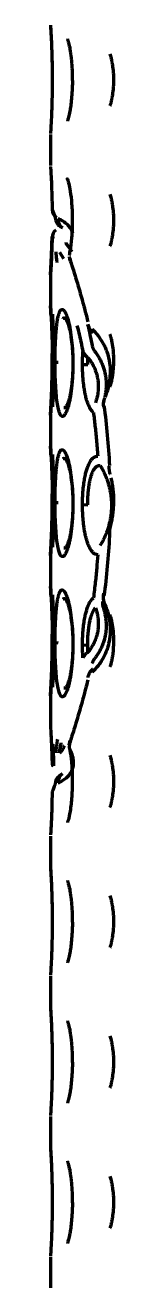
# Model space of a CAD drawing. Header units: inches. Extents: x -3055 to 7244, y 299 to 5591.
# Drawn here: x 5650.71 to 5652.29, y 2884.49 to 2915.99 of the extents above; entities that cross this region are included whole.
import ezdxf

# ---------------------------------------------------------------- set-up
doc = ezdxf.new("R2010")
doc.units = ezdxf.units.IN

msp = doc.modelspace()

# ---------------------------------------------------------------- linework, layer by layer
at = {"linetype": 'Continuous', "lineweight": 70}
for p, q in [((5650.712, 2913.262), (5650.712, 2912.492)), ((5650.714, 2913.31), (5650.713, 2913.29)), ((5650.827, 2911.202), (5650.841, 2911.117)), ((5650.938, 2910.333), (5651.041, 2910.174)), ((5651.141, 2910.493), (5651.242, 2910.343)), ((5651.187, 2910.278), (5651.18, 2910.249)), ((5651.176, 2910.218), (5651.197, 2910.11)), ((5651.186, 2910.185), (5651.191, 2910.109)), ((5650.712, 2909.761), (5650.712, 2908.991)), ((5650.714, 2909.805), (5650.714, 2909.78)), ((5650.712, 2908.991), (5650.713, 2908.971)), ((5651.749, 2908.413), (5651.762, 2908.324)), ((5651.27, 2907.549), (5651.271, 2907.545)), ((5651.512, 2907.529), (5651.642, 2907.525)), ((5652.047, 2906.629), (5652.024, 2906.551)), ((5652.047, 2906.495), (5652.032, 2906.463)), ((5650.713, 2906.282), (5650.712, 2906.262)), ((5650.712, 2906.262), (5650.712, 2905.492)), ((5650.712, 2905.492), (5650.713, 2905.471)), ((5651.27, 2904.05), (5651.271, 2904.046)), ((5651.512, 2904.03), (5651.642, 2904.026)), ((5650.713, 2902.783), (5650.712, 2902.763)), ((5650.712, 2902.763), (5650.712, 2901.992)), ((5650.712, 2901.992), (5650.713, 2901.972)), ((5652.032, 2901.793), (5652.047, 2901.759)), ((5652.064, 2901.549), (5652.071, 2901.54)), ((5651.27, 2900.55), (5651.271, 2900.546)), ((5651.512, 2900.53), (5651.642, 2900.527)), ((5651.762, 2899.93), (5651.749, 2899.841)), ((5650.713, 2899.283), (5650.712, 2899.263)), ((5650.712, 2899.263), (5650.712, 2898.493)), ((5650.714, 2898.467), (5650.714, 2898.449)), ((5650.715, 2898.443), (5650.714, 2898.449)), ((5651.196, 2898.143), (5651.171, 2898.032)), ((5651.186, 2898.069), (5651.182, 2897.974)), ((5651.191, 2898.144), (5651.186, 2898.069)), ((5650.841, 2897.138), (5650.827, 2897.052)), ((5650.712, 2895.762), (5650.712, 2894.992)), ((5650.712, 2892.262), (5650.712, 2891.492)), ((5650.714, 2892.31), (5650.713, 2892.29)), ((5650.712, 2888.762), (5650.712, 2887.992)), ((5650.714, 2888.81), (5650.713, 2888.79)), ((5650.712, 2885.262), (5650.712, 2884.492)), ((5650.714, 2885.31), (5650.713, 2885.29))]:
    msp.add_line(p, q, dxfattribs=at)
for centre, major_axis, ratio, start_param, end_param in [((5651.004, 2911.394), (-0.234, -0.089), 0.983214, 5.914532, 6.853297), ((5651.116, 2911.169), (0.106, 0.227), 0.805237, 1.945096, 3.138722), ((5651.001, 2910.691), (-0.233, -0.089), 0.984795, 5.022591, 5.910968), ((5651.324, 2907.59), (0.5, 0), 0.017627, 3.250305, 3.726509), ((5651.324, 2904.091), (0.5, 0), 0.017627, 3.250305, 3.726509), ((5651.324, 2900.591), (0.5, 0), 0.017627, 3.250305, 3.726509), ((5651.116, 2897.085), (0.106, -0.227), 0.805237, 3.143468, 4.33809)]:
    msp.add_ellipse(centre, major_axis=major_axis, ratio=ratio, start_param=start_param, end_param=end_param, dxfattribs=at)
for points, knots in [([(5650.713, 2915.992), (5650.713, 2915.988), (5650.712, 2915.98), (5650.713, 2915.97), (5650.713, 2915.964), (5650.713, 2915.963), (5650.713, 2915.962), (5650.713, 2915.961), (5650.713, 2915.96), (5650.714, 2915.956), (5650.717, 2915.905), (5650.729, 2915.688), (5650.746, 2915.302), (5650.752, 2914.991), (5650.754, 2914.809)], [0, 0, 0, 0, 0.005452, 0.013653, 0.014988, 0.015852, 0.016811, 0.018403, 0.022098, 0.036367, 0.226725, 0.471135, 0.720384, 1, 1, 1, 1]), ([(5650.713, 2915.96), (5650.713, 2915.959), (5650.714, 2915.959), (5650.714, 2915.945), (5650.72, 2915.843), (5650.731, 2915.674), (5650.736, 2915.53), (5650.736, 2915.512)], [0, 0, 0, 0, 0.009366, 0.125992, 0.509132, 0.941773, 1, 1, 1, 1]), ([(5651.133, 2915.654), (5651.135, 2915.651), (5651.141, 2915.634), (5651.167, 2915.549), (5651.193, 2915.44), (5651.204, 2915.346), (5651.207, 2915.325)], [0, 0, 0, 0, 0.178169, 0.4765, 0.887764, 1, 1, 1, 1]), ([(5650.736, 2915.512), (5650.741, 2915.405), (5650.75, 2915.152), (5650.755, 2914.844), (5650.755, 2914.676), (5650.755, 2914.676)], [0, 0, 0, 0, 0.452434, 0.999955, 1, 1, 1, 1]), ([(5652.196, 2915.277), (5652.207, 2915.243), (5652.217, 2915.208), (5652.229, 2915.157), (5652.232, 2915.143), (5652.238, 2915.115), (5652.241, 2915.101), (5652.249, 2915.058), (5652.254, 2915.029), (5652.267, 2914.941), (5652.274, 2914.88), (5652.281, 2914.786), (5652.283, 2914.754), (5652.285, 2914.69), (5652.285, 2914.659), (5652.285, 2914.595), (5652.285, 2914.563), (5652.282, 2914.499), (5652.281, 2914.468), (5652.274, 2914.374), (5652.267, 2914.313), (5652.254, 2914.224), (5652.249, 2914.195), (5652.238, 2914.138), (5652.226, 2914.082), (5652.212, 2914.03), (5652.202, 2913.995), (5652.199, 2913.986), (5652.197, 2913.977)], [0, 0, 0, 0, 0.093555, 0.093555, 0.127476, 0.127476, 0.161398, 0.161398, 0.22924, 0.22924, 0.364925, 0.364925, 0.432768, 0.432768, 0.500611, 0.500611, 0.568453, 0.568453, 0.636296, 0.636296, 0.771981, 0.771981, 0.839824, 0.839824, 0.907666, 0.975509, 0.975509, 1, 1, 1, 1]), ([(5650.754, 2914.809), (5650.755, 2914.62), (5650.754, 2914.268), (5650.74, 2913.792), (5650.723, 2913.45), (5650.717, 2913.34), (5650.714, 2913.31)], [0, 0, 0, 0, 0.268394, 0.530216, 0.758686, 1, 1, 1, 1]), ([(5651.253, 2914.745), (5651.254, 2914.729), (5651.263, 2914.568), (5651.248, 2914.267), (5651.219, 2913.974), (5651.198, 2913.868), (5651.194, 2913.85)], [0, 0, 0, 0, 0.051676, 0.507762, 0.911768, 1, 1, 1, 1]), ([(5651.194, 2913.85), (5651.183, 2913.787), (5651.165, 2913.692), (5651.138, 2913.613), (5651.135, 2913.605), (5651.135, 2913.604)], [0, 0, 0, 0, 0.446092, 0.85264, 1, 1, 1, 1]), ([(5650.715, 2912.44), (5650.715, 2912.436), (5650.718, 2912.39), (5650.73, 2912.189), (5650.737, 2911.99), (5650.74, 2911.897)], [0, 0, 0, 0, 0.304914, 0.718097, 1, 1, 1, 1]), ([(5651.132, 2912.155), (5651.132, 2912.156), (5651.131, 2912.157), (5651.146, 2912.124), (5651.172, 2912.03), (5651.211, 2911.835), (5651.246, 2911.527), (5651.262, 2911.118), (5651.245, 2910.705), (5651.21, 2910.416), (5651.188, 2910.315), (5651.183, 2910.294)], [0, 0, 0, 0, 0.004002, 0.064211, 0.150309, 0.266186, 0.418417, 0.596531, 0.788209, 0.953249, 1, 1, 1, 1]), ([(5652.196, 2911.777), (5652.207, 2911.743), (5652.217, 2911.708), (5652.229, 2911.657), (5652.232, 2911.643), (5652.238, 2911.615), (5652.241, 2911.601), (5652.249, 2911.558), (5652.254, 2911.529), (5652.267, 2911.441), (5652.274, 2911.38), (5652.281, 2911.286), (5652.283, 2911.254), (5652.285, 2911.19), (5652.285, 2911.159), (5652.285, 2911.095), (5652.285, 2911.063), (5652.282, 2910.999), (5652.281, 2910.968), (5652.274, 2910.874), (5652.267, 2910.813), (5652.254, 2910.724), (5652.249, 2910.695), (5652.238, 2910.638), (5652.226, 2910.582), (5652.212, 2910.53), (5652.202, 2910.495), (5652.199, 2910.486), (5652.197, 2910.477)], [0, 0, 0, 0, 0.093555, 0.093555, 0.127476, 0.127476, 0.161398, 0.161398, 0.22924, 0.22924, 0.364925, 0.364925, 0.432768, 0.432768, 0.500611, 0.500611, 0.568453, 0.568453, 0.636296, 0.636296, 0.771981, 0.771981, 0.839824, 0.839824, 0.907666, 0.975509, 0.975509, 1, 1, 1, 1]), ([(5650.845, 2911.119), (5650.848, 2911.104), (5650.861, 2911.064), (5650.907, 2911.01), (5650.959, 2910.967), (5650.997, 2910.95), (5651.011, 2910.945)], [0, 0, 0, 0, 0.167391, 0.47993, 0.805158, 1, 1, 1, 1]), ([(5651.27, 2910.798), (5651.261, 2910.83), (5651.235, 2910.892), (5651.196, 2910.949), (5651.16, 2910.991), (5651.147, 2911.005), (5651.119, 2911.031), (5651.104, 2911.044), (5651.056, 2911.082), (5651.021, 2911.105), (5650.982, 2911.127)], [0, 0, 0, 0, 0.237175, 0.49145, 0.49145, 0.618588, 0.618588, 0.745725, 0.745725, 1, 1, 1, 1]), ([(5650.751, 2910.692), (5650.749, 2910.701), (5650.751, 2910.71), (5650.764, 2910.727), (5650.775, 2910.736), (5650.79, 2910.744)], [0, 0, 0, 0, 0.5, 0.5, 1, 1, 1, 1]), ([(5650.79, 2910.709), (5650.775, 2910.699), (5650.764, 2910.689), (5650.751, 2910.669), (5650.749, 2910.659), (5650.751, 2910.648)], [0, 0, 0, 0, 0.5, 0.5, 1, 1, 1, 1]), ([(5650.88, 2910.074), (5650.876, 2910.1), (5650.866, 2910.18), (5650.857, 2910.271), (5650.852, 2910.335)], [0, 0, 0, 0, 0.346192, 1, 1, 1, 1]), ([(5651.186, 2910.185), (5651.222, 2910.074), (5651.259, 2909.958), (5651.335, 2909.714), (5651.373, 2909.587), (5651.451, 2909.322), (5651.49, 2909.183), (5651.568, 2908.896), (5651.607, 2908.747), (5651.645, 2908.592)], [0, 0, 0, 0, 0.25, 0.25, 0.5, 0.5, 0.75, 0.75, 1, 1, 1, 1]), ([(5650.728, 2908.73), (5650.728, 2908.738), (5650.726, 2908.777), (5650.722, 2908.837), (5650.719, 2908.901), (5650.715, 2908.951), (5650.713, 2908.984), (5650.712, 2908.992), (5650.712, 2908.991)], [0, 0, 0, 0, 0.047619, 0.238095, 0.428571, 0.619048, 0.809524, 1, 1, 1, 1]), ([(5650.759, 2908.781), (5650.759, 2908.781), (5650.759, 2908.775), (5650.76, 2908.752), (5650.762, 2908.714), (5650.765, 2908.657), (5650.77, 2908.576), (5650.775, 2908.467), (5650.781, 2908.324), (5650.787, 2908.143), (5650.792, 2907.924), (5650.795, 2907.676), (5650.794, 2907.421), (5650.79, 2907.187), (5650.784, 2906.99), (5650.778, 2906.83), (5650.772, 2906.706), (5650.767, 2906.613), (5650.764, 2906.547), (5650.761, 2906.502), (5650.759, 2906.476), (5650.759, 2906.471), (5650.759, 2906.472)], [0, 0, 0, 0, 0.033961, 0.067415, 0.102294, 0.140241, 0.182644, 0.230254, 0.283044, 0.341601, 0.407636, 0.480271, 0.554274, 0.623827, 0.686249, 0.742094, 0.792826, 0.839216, 0.881615, 0.920228, 0.958347, 1, 1, 1, 1]), ([(5651.028, 2908.677), (5651.03, 2908.679), (5651.042, 2908.689), (5651.066, 2908.691), (5651.103, 2908.653), (5651.143, 2908.568), (5651.183, 2908.436), (5651.218, 2908.26), (5651.247, 2908.046), (5651.266, 2907.804), (5651.27, 2907.634), (5651.27, 2907.549)], [0, 0, 0, 0, 0.019444, 0.120176, 0.230366, 0.34832, 0.471565, 0.596533, 0.727563, 0.864452, 1, 1, 1, 1]), ([(5651.374, 2908.504), (5651.391, 2908.434), (5651.442, 2908.223), (5651.491, 2908.001), (5651.523, 2907.849)], [0, 0, 0, 0, 0.337577, 1, 1, 1, 1]), ([(5651.64, 2908.523), (5651.646, 2908.498), (5651.685, 2908.326), (5651.723, 2908.147), (5651.754, 2907.99)], [0, 0, 0, 0, 0.147122, 1, 1, 1, 1]), ([(5651.648, 2908.534), (5651.651, 2908.508), (5651.668, 2908.435), (5651.717, 2908.364), (5651.759, 2908.327), (5651.763, 2908.324)], [0, 0, 0, 0, 0.315009, 0.945962, 1, 1, 1, 1]), ([(5651.749, 2908.413), (5651.804, 2908.36), (5651.854, 2908.304), (5651.946, 2908.185), (5651.986, 2908.123), (5652.041, 2908.025), (5652.058, 2907.992), (5652.089, 2907.924), (5652.103, 2907.889), (5652.141, 2907.783), (5652.161, 2907.71), (5652.183, 2907.598), (5652.189, 2907.561), (5652.197, 2907.485), (5652.2, 2907.447), (5652.204, 2907.333), (5652.201, 2907.256), (5652.19, 2907.158), (5652.188, 2907.139), (5652.182, 2907.1), (5652.179, 2907.08), (5652.168, 2907.022), (5652.159, 2906.983), (5652.128, 2906.867), (5652.103, 2906.79), (5652.071, 2906.714)], [0, 0, 0, 0, 0.125, 0.125, 0.25, 0.25, 0.3125, 0.3125, 0.375, 0.375, 0.5, 0.5, 0.5625, 0.5625, 0.625, 0.625, 0.75, 0.75, 0.78125, 0.78125, 0.8125, 0.8125, 0.875, 0.875, 1, 1, 1, 1]), ([(5652.195, 2908.281), (5652.202, 2908.258), (5652.21, 2908.233), (5652.22, 2908.194), (5652.224, 2908.179), (5652.23, 2908.15), (5652.234, 2908.135), (5652.25, 2908.059), (5652.26, 2907.996), (5652.27, 2907.915), (5652.271, 2907.898), (5652.275, 2907.865), (5652.276, 2907.848), (5652.28, 2907.797), (5652.282, 2907.763), (5652.285, 2907.695), (5652.285, 2907.661), (5652.285, 2907.592), (5652.285, 2907.558), (5652.281, 2907.455), (5652.275, 2907.388), (5652.266, 2907.306), (5652.263, 2907.289), (5652.259, 2907.257), (5652.251, 2907.209), (5652.237, 2907.132), (5652.223, 2907.074), (5652.212, 2907.031), (5652.208, 2907.017), (5652.201, 2906.993), (5652.198, 2906.982), (5652.195, 2906.971)], [0, 0, 0, 0, 0.064825, 0.064825, 0.10108, 0.10108, 0.137336, 0.137336, 0.282358, 0.282358, 0.318614, 0.318614, 0.354869, 0.354869, 0.42738, 0.42738, 0.499891, 0.499891, 0.572402, 0.572402, 0.717424, 0.717424, 0.75368, 0.75368, 0.789935, 0.862447, 0.934958, 0.934958, 0.971213, 0.971213, 1, 1, 1, 1]), ([(5650.712, 2906.262), (5650.712, 2906.263), (5650.713, 2906.271), (5650.715, 2906.3), (5650.717, 2906.348), (5650.721, 2906.42), (5650.727, 2906.523), (5650.734, 2906.667), (5650.742, 2906.857), (5650.749, 2907.093), (5650.755, 2907.374), (5650.756, 2907.618), (5650.756, 2907.756), (5650.756, 2907.801)], [0, 0, 0, 0, 0.095238, 0.190476, 0.285714, 0.380952, 0.47619, 0.571429, 0.666667, 0.761905, 0.857143, 0.952381, 1, 1, 1, 1]), ([(5651.813, 2907.862), (5651.827, 2907.844), (5651.852, 2907.809), (5651.885, 2907.761), (5651.913, 2907.716), (5651.937, 2907.674), (5651.959, 2907.632), (5651.982, 2907.586), (5652.001, 2907.539), (5652.019, 2907.493), (5652.036, 2907.446), (5652.051, 2907.397), (5652.064, 2907.346), (5652.075, 2907.295), (5652.084, 2907.244), (5652.092, 2907.193), (5652.097, 2907.144), (5652.1, 2907.096), (5652.101, 2907.048), (5652.101, 2907), (5652.1, 2906.952), (5652.097, 2906.904), (5652.092, 2906.856), (5652.085, 2906.807), (5652.078, 2906.761), (5652.071, 2906.731), (5652.069, 2906.72)], [0, 0, 0, 0, 0.042462, 0.084923, 0.127385, 0.169846, 0.212308, 0.254769, 0.297231, 0.339692, 0.382154, 0.424615, 0.467077, 0.509539, 0.552, 0.594462, 0.636923, 0.679385, 0.721846, 0.764308, 0.806769, 0.849231, 0.891693, 0.934154, 0.976616, 1, 1, 1, 1]), ([(5651.27, 2907.549), (5651.27, 2907.487), (5651.268, 2907.368), (5651.259, 2907.204), (5651.246, 2907.062), (5651.231, 2906.941), (5651.215, 2906.836), (5651.197, 2906.746), (5651.178, 2906.666), (5651.157, 2906.595), (5651.134, 2906.531), (5651.106, 2906.479), (5651.077, 2906.448), (5651.058, 2906.445), (5651.049, 2906.448)], [0, 0, 0, 0, 0.107254, 0.203687, 0.29049, 0.369162, 0.441722, 0.510552, 0.57831, 0.64819, 0.72397, 0.809362, 0.906194, 1, 1, 1, 1]), ([(5652.047, 2906.495), (5652.08, 2906.254), (5652.108, 2906.009), (5652.154, 2905.512), (5652.172, 2905.26), (5652.185, 2905.005)], [0, 0, 0, 0, 0.5, 0.5, 1, 1, 1, 1]), ([(5650.728, 2905.23), (5650.728, 2905.238), (5650.726, 2905.277), (5650.722, 2905.338), (5650.719, 2905.402), (5650.715, 2905.451), (5650.713, 2905.485), (5650.712, 2905.493), (5650.712, 2905.492)], [0, 0, 0, 0, 0.047619, 0.238095, 0.428571, 0.619048, 0.809524, 1, 1, 1, 1]), ([(5650.759, 2905.282), (5650.759, 2905.281), (5650.759, 2905.275), (5650.76, 2905.252), (5650.762, 2905.214), (5650.765, 2905.158), (5650.77, 2905.077), (5650.775, 2904.967), (5650.781, 2904.824), (5650.787, 2904.644), (5650.792, 2904.425), (5650.795, 2904.176), (5650.794, 2903.922), (5650.79, 2903.688), (5650.784, 2903.49), (5650.778, 2903.331), (5650.772, 2903.207), (5650.767, 2903.114), (5650.764, 2903.047), (5650.761, 2903.003), (5650.759, 2902.976), (5650.759, 2902.971), (5650.759, 2902.972)], [0, 0, 0, 0, 0.033961, 0.067415, 0.102294, 0.140241, 0.182644, 0.230254, 0.283044, 0.341601, 0.407636, 0.480271, 0.554274, 0.623827, 0.686249, 0.742094, 0.792826, 0.839216, 0.881615, 0.920228, 0.958347, 1, 1, 1, 1]), ([(5651.028, 2905.178), (5651.03, 2905.18), (5651.042, 2905.189), (5651.066, 2905.192), (5651.103, 2905.154), (5651.143, 2905.069), (5651.183, 2904.936), (5651.218, 2904.76), (5651.247, 2904.546), (5651.266, 2904.305), (5651.27, 2904.134), (5651.27, 2904.05)], [0, 0, 0, 0, 0.019444, 0.120176, 0.230366, 0.34832, 0.471565, 0.596533, 0.727563, 0.864452, 1, 1, 1, 1]), ([(5652.218, 2904.701), (5652.229, 2904.658), (5652.239, 2904.614), (5652.255, 2904.523), (5652.262, 2904.476), (5652.271, 2904.403), (5652.273, 2904.379), (5652.278, 2904.329), (5652.28, 2904.304), (5652.284, 2904.229), (5652.285, 2904.178), (5652.285, 2904.077), (5652.284, 2904.026), (5652.278, 2903.927), (5652.274, 2903.877), (5652.265, 2903.805), (5652.262, 2903.78), (5652.255, 2903.733), (5652.251, 2903.709), (5652.239, 2903.64), (5652.229, 2903.596), (5652.218, 2903.553)], [0, 0, 0, 0, 0.125, 0.125, 0.25, 0.25, 0.3125, 0.3125, 0.375, 0.375, 0.5, 0.5, 0.625, 0.625, 0.75, 0.75, 0.8125, 0.8125, 0.875, 0.875, 1, 1, 1, 1]), ([(5650.712, 2902.763), (5650.712, 2902.763), (5650.713, 2902.771), (5650.715, 2902.8), (5650.717, 2902.848), (5650.721, 2902.92), (5650.727, 2903.024), (5650.734, 2903.168), (5650.742, 2903.357), (5650.749, 2903.594), (5650.755, 2903.874), (5650.756, 2904.119), (5650.756, 2904.257), (5650.756, 2904.302)], [0, 0, 0, 0, 0.095238, 0.190476, 0.285714, 0.380952, 0.47619, 0.571429, 0.666667, 0.761905, 0.857143, 0.952381, 1, 1, 1, 1]), ([(5651.27, 2904.05), (5651.27, 2903.987), (5651.268, 2903.869), (5651.259, 2903.704), (5651.246, 2903.562), (5651.231, 2903.441), (5651.215, 2903.337), (5651.197, 2903.247), (5651.178, 2903.167), (5651.157, 2903.095), (5651.134, 2903.032), (5651.106, 2902.98), (5651.077, 2902.948), (5651.058, 2902.945), (5651.049, 2902.948)], [0, 0, 0, 0, 0.107254, 0.203687, 0.29049, 0.369162, 0.441722, 0.510552, 0.57831, 0.64819, 0.72397, 0.809362, 0.906194, 1, 1, 1, 1]), ([(5652.218, 2903.553), (5652.204, 2903.504), (5652.194, 2903.454), (5652.182, 2903.353), (5652.181, 2903.302), (5652.185, 2903.249)], [0, 0, 0, 0, 0.5, 0.5, 1, 1, 1, 1]), ([(5652.185, 2903.249), (5652.172, 2902.994), (5652.154, 2902.742), (5652.108, 2902.245), (5652.08, 2902), (5652.047, 2901.759)], [0, 0, 0, 0, 0.5, 0.5, 1, 1, 1, 1]), ([(5650.728, 2901.731), (5650.728, 2901.739), (5650.726, 2901.778), (5650.722, 2901.838), (5650.719, 2901.902), (5650.715, 2901.952), (5650.713, 2901.985), (5650.712, 2901.993), (5650.712, 2901.992)], [0, 0, 0, 0, 0.047619, 0.238095, 0.428571, 0.619048, 0.809524, 1, 1, 1, 1]), ([(5650.759, 2901.782), (5650.759, 2901.782), (5650.759, 2901.776), (5650.76, 2901.753), (5650.762, 2901.715), (5650.765, 2901.658), (5650.77, 2901.577), (5650.775, 2901.468), (5650.781, 2901.325), (5650.787, 2901.144), (5650.792, 2900.925), (5650.795, 2900.677), (5650.794, 2900.422), (5650.79, 2900.188), (5650.784, 2899.991), (5650.778, 2899.832), (5650.772, 2899.707), (5650.767, 2899.614), (5650.764, 2899.548), (5650.761, 2899.504), (5650.759, 2899.477), (5650.759, 2899.472), (5650.759, 2899.473)], [0, 0, 0, 0, 0.033961, 0.067415, 0.102294, 0.140241, 0.182644, 0.230254, 0.283044, 0.341601, 0.407636, 0.480271, 0.554274, 0.623827, 0.686249, 0.742094, 0.792826, 0.839216, 0.881615, 0.920228, 0.958347, 1, 1, 1, 1]), ([(5652.038, 2901.825), (5652.031, 2901.791), (5652.024, 2901.703), (5652.035, 2901.605), (5652.064, 2901.552), (5652.066, 2901.549)], [0, 0, 0, 0, 0.358041, 0.966009, 1, 1, 1, 1]), ([(5651.028, 2901.678), (5651.03, 2901.68), (5651.042, 2901.69), (5651.066, 2901.692), (5651.103, 2901.654), (5651.143, 2901.569), (5651.183, 2901.437), (5651.218, 2901.261), (5651.247, 2901.047), (5651.266, 2900.805), (5651.27, 2900.635), (5651.27, 2900.55)], [0, 0, 0, 0, 0.019444, 0.120176, 0.230366, 0.34832, 0.471565, 0.596533, 0.727563, 0.864452, 1, 1, 1, 1]), ([(5652.071, 2901.54), (5652.103, 2901.464), (5652.128, 2901.388), (5652.169, 2901.234), (5652.183, 2901.157), (5652.194, 2901.06), (5652.196, 2901.04), (5652.199, 2901.001), (5652.2, 2900.982), (5652.203, 2900.923), (5652.203, 2900.885), (5652.199, 2900.769), (5652.19, 2900.693), (5652.169, 2900.581), (5652.16, 2900.544), (5652.14, 2900.472), (5652.129, 2900.436), (5652.091, 2900.331), (5652.06, 2900.264), (5652.006, 2900.166), (5651.987, 2900.134), (5651.945, 2900.071), (5651.923, 2900.04), (5651.854, 2899.951), (5651.804, 2899.894), (5651.749, 2899.841)], [0, 0, 0, 0, 0.125, 0.125, 0.25, 0.25, 0.28125, 0.28125, 0.3125, 0.3125, 0.375, 0.375, 0.5, 0.5, 0.5625, 0.5625, 0.625, 0.625, 0.75, 0.75, 0.8125, 0.8125, 0.875, 0.875, 1, 1, 1, 1]), ([(5652.195, 2901.281), (5652.202, 2901.258), (5652.209, 2901.234), (5652.22, 2901.195), (5652.223, 2901.181), (5652.23, 2901.151), (5652.233, 2901.136), (5652.249, 2901.061), (5652.26, 2900.998), (5652.269, 2900.916), (5652.271, 2900.9), (5652.275, 2900.866), (5652.276, 2900.849), (5652.28, 2900.799), (5652.284, 2900.731), (5652.285, 2900.663), (5652.285, 2900.594), (5652.285, 2900.559), (5652.281, 2900.456), (5652.276, 2900.39), (5652.264, 2900.292), (5652.259, 2900.26), (5652.249, 2900.197), (5652.243, 2900.165), (5652.226, 2900.081), (5652.213, 2900.03), (5652.198, 2899.982)], [0, 0, 0, 0, 0.064145, 0.064145, 0.100694, 0.100694, 0.137244, 0.137244, 0.283443, 0.283443, 0.319993, 0.319993, 0.356542, 0.356542, 0.429642, 0.502741, 0.502741, 0.575841, 0.575841, 0.722039, 0.722039, 0.795139, 0.795139, 0.868238, 0.868238, 1, 1, 1, 1]), ([(5650.712, 2899.263), (5650.712, 2899.264), (5650.713, 2899.272), (5650.715, 2899.301), (5650.717, 2899.349), (5650.721, 2899.421), (5650.727, 2899.525), (5650.734, 2899.669), (5650.742, 2899.858), (5650.749, 2900.094), (5650.755, 2900.375), (5650.756, 2900.62), (5650.756, 2900.758), (5650.756, 2900.802)], [0, 0, 0, 0, 0.095238, 0.190476, 0.285714, 0.380952, 0.47619, 0.571429, 0.666667, 0.761905, 0.857143, 0.952381, 1, 1, 1, 1]), ([(5651.27, 2900.55), (5651.27, 2900.488), (5651.268, 2900.369), (5651.259, 2900.205), (5651.246, 2900.063), (5651.231, 2899.942), (5651.215, 2899.838), (5651.197, 2899.747), (5651.178, 2899.667), (5651.157, 2899.596), (5651.134, 2899.532), (5651.106, 2899.48), (5651.077, 2899.449), (5651.058, 2899.446), (5651.049, 2899.449)], [0, 0, 0, 0, 0.107254, 0.203687, 0.29049, 0.369162, 0.441722, 0.510552, 0.57831, 0.64819, 0.72397, 0.809362, 0.906194, 1, 1, 1, 1]), ([(5651.645, 2899.662), (5651.607, 2899.507), (5651.568, 2899.358), (5651.49, 2899.071), (5651.451, 2898.933), (5651.373, 2898.667), (5651.335, 2898.54), (5651.259, 2898.296), (5651.222, 2898.18), (5651.186, 2898.069)], [0, 0, 0, 0, 0.25, 0.25, 0.5, 0.5, 0.75, 0.75, 1, 1, 1, 1]), ([(5650.771, 2898.058), (5650.772, 2898.031), (5650.775, 2897.96), (5650.781, 2897.825), (5650.786, 2897.668), (5650.789, 2897.557), (5650.79, 2897.51)], [0, 0, 0, 0, 0.197769, 0.472294, 0.776808, 1, 1, 1, 1]), ([(5650.852, 2897.837), (5650.855, 2897.876), (5650.862, 2897.949), (5650.873, 2898.045), (5650.884, 2898.12), (5650.892, 2898.163), (5650.895, 2898.179)], [0, 0, 0, 0, 0.276138, 0.552276, 0.828415, 1, 1, 1, 1]), ([(5650.938, 2897.83), (5650.941, 2897.857), (5650.948, 2897.91), (5650.958, 2897.979), (5650.969, 2898.037), (5650.978, 2898.071), (5650.982, 2898.084)], [0, 0, 0, 0, 0.266984, 0.533967, 0.800951, 1, 1, 1, 1]), ([(5651.052, 2898.01), (5651.05, 2898.004), (5651.046, 2897.989), (5651.037, 2897.965), (5651.024, 2897.938), (5651.008, 2897.911), (5650.99, 2897.885), (5650.968, 2897.859), (5650.949, 2897.84), (5650.938, 2897.83)], [0, 0, 0, 0, 0.092405, 0.24367, 0.394936, 0.546202, 0.697468, 0.848734, 1, 1, 1, 1]), ([(5650.982, 2897.127), (5651.021, 2897.149), (5651.091, 2897.195), (5651.146, 2897.248), (5651.195, 2897.303), (5651.216, 2897.333), (5651.241, 2897.38), (5651.249, 2897.396), (5651.262, 2897.429), (5651.268, 2897.446), (5651.282, 2897.497), (5651.292, 2897.568), (5651.288, 2897.643), (5651.279, 2897.702), (5651.274, 2897.722), (5651.264, 2897.763), (5651.258, 2897.783), (5651.237, 2897.844), (5651.22, 2897.886), (5651.198, 2897.928)], [0, 0, 0, 0, 0.125, 0.25, 0.25, 0.375, 0.375, 0.4375, 0.4375, 0.5, 0.5, 0.625, 0.75, 0.75, 0.8125, 0.8125, 0.875, 0.875, 1, 1, 1, 1]), ([(5651.182, 2897.969), (5651.187, 2897.949), (5651.207, 2897.857), (5651.239, 2897.608), (5651.261, 2897.224), (5651.252, 2896.801), (5651.215, 2896.442), (5651.172, 2896.22), (5651.14, 2896.118), (5651.135, 2896.106), (5651.135, 2896.104)], [0, 0, 0, 0, 0.045905, 0.189694, 0.363312, 0.553981, 0.726181, 0.86726, 0.961201, 1, 1, 1, 1]), ([(5652.196, 2897.777), (5652.207, 2897.743), (5652.217, 2897.708), (5652.229, 2897.657), (5652.232, 2897.643), (5652.238, 2897.615), (5652.241, 2897.601), (5652.249, 2897.558), (5652.254, 2897.529), (5652.267, 2897.441), (5652.274, 2897.38), (5652.281, 2897.286), (5652.283, 2897.254), (5652.285, 2897.19), (5652.285, 2897.159), (5652.285, 2897.095), (5652.285, 2897.063), (5652.282, 2896.999), (5652.281, 2896.968), (5652.274, 2896.874), (5652.267, 2896.813), (5652.254, 2896.724), (5652.249, 2896.695), (5652.238, 2896.638), (5652.226, 2896.582), (5652.212, 2896.53), (5652.202, 2896.495), (5652.199, 2896.486), (5652.197, 2896.477)], [0, 0, 0, 0, 0.093555, 0.093555, 0.127476, 0.127476, 0.161398, 0.161398, 0.22924, 0.22924, 0.364925, 0.364925, 0.432768, 0.432768, 0.500611, 0.500611, 0.568453, 0.568453, 0.636296, 0.636296, 0.771981, 0.771981, 0.839824, 0.839824, 0.907666, 0.975509, 0.975509, 1, 1, 1, 1]), ([(5650.751, 2897.562), (5650.749, 2897.553), (5650.751, 2897.544), (5650.764, 2897.527), (5650.775, 2897.518), (5650.79, 2897.51)], [0, 0, 0, 0, 0.5, 0.5, 1, 1, 1, 1]), ([(5651.01, 2897.311), (5650.971, 2897.295), (5650.913, 2897.252), (5650.852, 2897.183), (5650.844, 2897.141), (5650.843, 2897.138)], [0, 0, 0, 0, 0.512301, 0.960907, 1, 1, 1, 1]), ([(5650.75, 2896.745), (5650.749, 2896.657), (5650.745, 2896.407), (5650.73, 2896.079), (5650.717, 2895.842), (5650.714, 2895.795), (5650.713, 2895.793)], [0, 0, 0, 0, 0.158069, 0.477678, 0.749917, 1, 1, 1, 1]), ([(5650.713, 2894.992), (5650.713, 2894.988), (5650.712, 2894.98), (5650.713, 2894.97), (5650.713, 2894.964), (5650.713, 2894.963), (5650.713, 2894.962), (5650.713, 2894.961), (5650.713, 2894.96), (5650.714, 2894.956), (5650.717, 2894.905), (5650.729, 2894.688), (5650.746, 2894.302), (5650.752, 2893.991), (5650.754, 2893.809)], [0, 0, 0, 0, 0.005452, 0.013653, 0.014988, 0.015852, 0.016811, 0.018403, 0.022098, 0.036367, 0.226719, 0.47113, 0.720379, 1, 1, 1, 1]), ([(5650.713, 2894.96), (5650.713, 2894.959), (5650.714, 2894.959), (5650.714, 2894.945), (5650.72, 2894.843), (5650.731, 2894.674), (5650.736, 2894.53), (5650.736, 2894.512)], [0, 0, 0, 0, 0.009366, 0.125992, 0.509133, 0.941775, 1, 1, 1, 1]), ([(5651.133, 2894.654), (5651.135, 2894.651), (5651.141, 2894.634), (5651.167, 2894.549), (5651.193, 2894.44), (5651.204, 2894.346), (5651.207, 2894.325)], [0, 0, 0, 0, 0.178169, 0.4765, 0.887764, 1, 1, 1, 1]), ([(5650.736, 2894.512), (5650.741, 2894.405), (5650.75, 2894.152), (5650.755, 2893.844), (5650.755, 2893.676), (5650.755, 2893.676)], [0, 0, 0, 0, 0.452436, 0.999957, 1, 1, 1, 1]), ([(5652.196, 2894.277), (5652.207, 2894.243), (5652.217, 2894.208), (5652.229, 2894.157), (5652.232, 2894.143), (5652.238, 2894.115), (5652.241, 2894.101), (5652.249, 2894.058), (5652.254, 2894.029), (5652.267, 2893.941), (5652.274, 2893.88), (5652.281, 2893.786), (5652.283, 2893.754), (5652.285, 2893.69), (5652.285, 2893.659), (5652.285, 2893.595), (5652.285, 2893.563), (5652.282, 2893.499), (5652.281, 2893.468), (5652.274, 2893.374), (5652.267, 2893.313), (5652.254, 2893.224), (5652.249, 2893.195), (5652.238, 2893.138), (5652.226, 2893.082), (5652.212, 2893.03), (5652.202, 2892.995), (5652.199, 2892.986), (5652.197, 2892.977)], [0, 0, 0, 0, 0.093555, 0.093555, 0.127476, 0.127476, 0.161398, 0.161398, 0.22924, 0.22924, 0.364925, 0.364925, 0.432768, 0.432768, 0.500611, 0.500611, 0.568453, 0.568453, 0.636296, 0.636296, 0.771981, 0.771981, 0.839824, 0.839824, 0.907666, 0.975509, 0.975509, 1, 1, 1, 1]), ([(5650.754, 2893.809), (5650.755, 2893.62), (5650.754, 2893.268), (5650.74, 2892.792), (5650.723, 2892.45), (5650.717, 2892.34), (5650.714, 2892.31)], [0, 0, 0, 0, 0.268394, 0.530216, 0.758686, 1, 1, 1, 1]), ([(5651.253, 2893.745), (5651.254, 2893.729), (5651.263, 2893.568), (5651.248, 2893.267), (5651.219, 2892.974), (5651.198, 2892.868), (5651.194, 2892.85)], [0, 0, 0, 0, 0.051676, 0.507762, 0.911768, 1, 1, 1, 1]), ([(5651.194, 2892.85), (5651.183, 2892.787), (5651.165, 2892.692), (5651.138, 2892.613), (5651.135, 2892.605), (5651.135, 2892.604)], [0, 0, 0, 0, 0.446092, 0.85264, 1, 1, 1, 1]), ([(5650.713, 2891.492), (5650.713, 2891.488), (5650.712, 2891.48), (5650.713, 2891.47), (5650.713, 2891.464), (5650.713, 2891.463), (5650.713, 2891.462), (5650.713, 2891.461), (5650.713, 2891.46), (5650.714, 2891.456), (5650.717, 2891.405), (5650.729, 2891.188), (5650.746, 2890.802), (5650.752, 2890.491), (5650.754, 2890.309)], [0, 0, 0, 0, 0.005452, 0.013653, 0.014988, 0.015852, 0.016811, 0.018403, 0.022098, 0.036366, 0.226711, 0.471122, 0.72037, 1, 1, 1, 1]), ([(5650.713, 2891.46), (5650.713, 2891.459), (5650.714, 2891.459), (5650.714, 2891.445), (5650.72, 2891.343), (5650.731, 2891.174), (5650.736, 2891.03), (5650.736, 2891.012)], [0, 0, 0, 0, 0.009366, 0.125992, 0.509133, 0.941775, 1, 1, 1, 1]), ([(5651.133, 2891.154), (5651.135, 2891.151), (5651.141, 2891.134), (5651.167, 2891.049), (5651.193, 2890.94), (5651.204, 2890.846), (5651.207, 2890.825)], [0, 0, 0, 0, 0.178169, 0.4765, 0.887764, 1, 1, 1, 1]), ([(5650.736, 2891.012), (5650.741, 2890.905), (5650.75, 2890.652), (5650.755, 2890.344), (5650.755, 2890.176), (5650.755, 2890.176)], [0, 0, 0, 0, 0.452436, 0.999957, 1, 1, 1, 1]), ([(5652.196, 2890.777), (5652.207, 2890.743), (5652.217, 2890.708), (5652.229, 2890.657), (5652.232, 2890.643), (5652.238, 2890.615), (5652.241, 2890.601), (5652.249, 2890.558), (5652.254, 2890.529), (5652.267, 2890.441), (5652.274, 2890.38), (5652.281, 2890.286), (5652.283, 2890.254), (5652.285, 2890.19), (5652.285, 2890.159), (5652.285, 2890.095), (5652.285, 2890.063), (5652.282, 2889.999), (5652.281, 2889.968), (5652.274, 2889.874), (5652.267, 2889.813), (5652.254, 2889.724), (5652.249, 2889.695), (5652.238, 2889.638), (5652.226, 2889.582), (5652.212, 2889.53), (5652.202, 2889.495), (5652.199, 2889.486), (5652.197, 2889.477)], [0, 0, 0, 0, 0.093555, 0.093555, 0.127476, 0.127476, 0.161398, 0.161398, 0.22924, 0.22924, 0.364925, 0.364925, 0.432768, 0.432768, 0.500611, 0.500611, 0.568453, 0.568453, 0.636296, 0.636296, 0.771981, 0.771981, 0.839824, 0.839824, 0.907666, 0.975509, 0.975509, 1, 1, 1, 1]), ([(5650.754, 2890.309), (5650.755, 2890.12), (5650.754, 2889.768), (5650.74, 2889.292), (5650.723, 2888.95), (5650.717, 2888.84), (5650.714, 2888.81)], [0, 0, 0, 0, 0.268394, 0.530216, 0.758686, 1, 1, 1, 1]), ([(5651.253, 2890.245), (5651.254, 2890.229), (5651.263, 2890.068), (5651.248, 2889.767), (5651.219, 2889.474), (5651.198, 2889.368), (5651.194, 2889.35)], [0, 0, 0, 0, 0.051676, 0.507762, 0.911768, 1, 1, 1, 1]), ([(5651.194, 2889.35), (5651.183, 2889.287), (5651.165, 2889.192), (5651.138, 2889.113), (5651.135, 2889.105), (5651.135, 2889.104)], [0, 0, 0, 0, 0.446092, 0.85264, 1, 1, 1, 1]), ([(5650.713, 2887.992), (5650.713, 2887.988), (5650.712, 2887.98), (5650.713, 2887.97), (5650.713, 2887.964), (5650.713, 2887.963), (5650.713, 2887.962), (5650.713, 2887.961), (5650.713, 2887.96), (5650.714, 2887.956), (5650.717, 2887.905), (5650.729, 2887.688), (5650.746, 2887.302), (5650.752, 2886.991), (5650.754, 2886.809)], [0, 0, 0, 0, 0.005451, 0.013653, 0.014988, 0.015852, 0.016811, 0.018403, 0.022098, 0.036368, 0.226762, 0.47117, 0.720421, 1, 1, 1, 1]), ([(5650.713, 2887.96), (5650.713, 2887.959), (5650.714, 2887.959), (5650.714, 2887.945), (5650.72, 2887.843), (5650.731, 2887.674), (5650.736, 2887.53), (5650.736, 2887.512)], [0, 0, 0, 0, 0.009366, 0.125992, 0.509132, 0.941774, 1, 1, 1, 1]), ([(5651.133, 2887.654), (5651.135, 2887.651), (5651.141, 2887.634), (5651.167, 2887.549), (5651.193, 2887.44), (5651.204, 2887.346), (5651.207, 2887.325)], [0, 0, 0, 0, 0.178169, 0.4765, 0.887764, 1, 1, 1, 1]), ([(5650.736, 2887.512), (5650.741, 2887.405), (5650.75, 2887.152), (5650.755, 2886.844), (5650.755, 2886.676), (5650.755, 2886.676)], [0, 0, 0, 0, 0.452435, 0.999956, 1, 1, 1, 1]), ([(5652.196, 2887.277), (5652.207, 2887.243), (5652.217, 2887.208), (5652.229, 2887.157), (5652.232, 2887.143), (5652.238, 2887.115), (5652.241, 2887.101), (5652.249, 2887.058), (5652.254, 2887.029), (5652.267, 2886.941), (5652.274, 2886.88), (5652.281, 2886.786), (5652.283, 2886.754), (5652.285, 2886.69), (5652.285, 2886.659), (5652.285, 2886.595), (5652.285, 2886.563), (5652.282, 2886.499), (5652.281, 2886.468), (5652.274, 2886.374), (5652.267, 2886.313), (5652.254, 2886.224), (5652.249, 2886.195), (5652.238, 2886.138), (5652.226, 2886.082), (5652.212, 2886.03), (5652.202, 2885.995), (5652.199, 2885.986), (5652.197, 2885.977)], [0, 0, 0, 0, 0.093555, 0.093555, 0.127476, 0.127476, 0.161398, 0.161398, 0.22924, 0.22924, 0.364925, 0.364925, 0.432768, 0.432768, 0.500611, 0.500611, 0.568453, 0.568453, 0.636296, 0.636296, 0.771981, 0.771981, 0.839824, 0.839824, 0.907666, 0.975509, 0.975509, 1, 1, 1, 1]), ([(5650.754, 2886.809), (5650.755, 2886.62), (5650.754, 2886.268), (5650.74, 2885.792), (5650.723, 2885.45), (5650.717, 2885.34), (5650.714, 2885.31)], [0, 0, 0, 0, 0.268394, 0.530216, 0.758686, 1, 1, 1, 1]), ([(5651.253, 2886.745), (5651.254, 2886.729), (5651.263, 2886.568), (5651.248, 2886.267), (5651.219, 2885.974), (5651.198, 2885.868), (5651.194, 2885.85)], [0, 0, 0, 0, 0.051676, 0.507762, 0.911768, 1, 1, 1, 1]), ([(5651.194, 2885.85), (5651.183, 2885.787), (5651.165, 2885.692), (5651.138, 2885.613), (5651.135, 2885.605), (5651.135, 2885.604)], [0, 0, 0, 0, 0.446092, 0.85264, 1, 1, 1, 1])]:
    msp.add_open_spline(points, degree=3, knots=knots, dxfattribs=at)
for points, degree in [([(5651.207, 2915.325), (5651.248, 2915.08), (5651.253, 2914.758)], 2), ([(5651.253, 2914.758), (5651.253, 2914.745)], 1), ([(5650.713, 2912.46), (5650.715, 2912.44)], 1), ([(5650.74, 2911.897), (5650.75, 2911.691), (5650.753, 2911.393)], 2), ([(5650.754, 2911.394), (5650.773, 2911.345), (5650.797, 2911.281), (5650.827, 2911.202)], 3), ([(5650.983, 2911.127), (5650.971, 2911.134), (5650.947, 2911.146), (5650.921, 2911.159), (5650.907, 2911.165)], 3), ([(5650.712, 2909.761), (5650.712, 2909.762), (5650.713, 2909.768), (5650.714, 2909.789), (5650.716, 2909.822), (5650.719, 2909.87), (5650.722, 2909.936), (5650.727, 2910.026), (5650.733, 2910.144), (5650.739, 2910.292), (5650.746, 2910.474), (5650.75, 2910.615), (5650.751, 2910.692)], 3), ([(5650.751, 2910.648), (5650.75, 2910.576), (5650.746, 2910.443), (5650.74, 2910.275), (5650.734, 2910.136), (5650.728, 2910.024), (5650.724, 2909.934), (5650.72, 2909.867), (5650.716, 2909.818), (5650.714, 2909.786), (5650.713, 2909.765), (5650.712, 2909.761), (5650.712, 2909.761)], 3), ([(5651.092, 2910.568), (5651.094, 2910.561), (5651.101, 2910.545), (5651.116, 2910.522), (5651.132, 2910.503), (5651.141, 2910.493)], 3), ([(5651.183, 2910.294), (5651.182, 2910.287)], 1), ([(5650.712, 2908.991), (5650.712, 2908.99), (5650.713, 2908.983), (5650.714, 2908.956), (5650.717, 2908.913), (5650.721, 2908.848), (5650.726, 2908.755), (5650.732, 2908.626), (5650.739, 2908.459), (5650.747, 2908.251), (5650.753, 2907.992), (5650.757, 2907.687), (5650.756, 2907.374), (5650.75, 2907.093), (5650.743, 2906.862), (5650.736, 2906.678), (5650.729, 2906.533), (5650.723, 2906.425), (5650.718, 2906.347), (5650.715, 2906.298), (5650.713, 2906.268), (5650.712, 2906.261), (5650.712, 2906.262)], 3), ([(5650.827, 2907.589), (5650.827, 2907.668), (5650.829, 2907.816), (5650.834, 2908.01), (5650.841, 2908.177), (5650.851, 2908.319), (5650.861, 2908.441), (5650.873, 2908.546), (5650.887, 2908.639), (5650.903, 2908.722), (5650.923, 2908.797), (5650.948, 2908.859), (5650.98, 2908.901), (5651.02, 2908.906), (5651.065, 2908.863), (5651.115, 2908.762), (5651.164, 2908.602), (5651.206, 2908.397), (5651.242, 2908.144), (5651.266, 2907.846), (5651.271, 2907.647), (5651.271, 2907.545)], 3), ([(5651.512, 2907.529), (5651.512, 2907.587), (5651.514, 2907.699), (5651.52, 2907.801), (5651.523, 2907.849)], 3), ([(5651.523, 2907.849), (5651.528, 2907.836), (5651.54, 2907.81), (5651.566, 2907.773), (5651.6, 2907.738), (5651.63, 2907.715), (5651.646, 2907.703)], 3), ([(5651.754, 2907.99), (5651.756, 2907.979), (5651.762, 2907.957), (5651.774, 2907.925), (5651.79, 2907.893), (5651.804, 2907.872), (5651.813, 2907.862)], 3), ([(5651.271, 2907.545), (5651.271, 2907.466), (5651.268, 2907.318), (5651.256, 2907.124), (5651.241, 2906.957), (5651.223, 2906.815), (5651.203, 2906.693), (5651.182, 2906.588), (5651.159, 2906.495), (5651.134, 2906.412), (5651.106, 2906.338), (5651.073, 2906.275), (5651.035, 2906.233), (5650.995, 2906.228), (5650.954, 2906.271), (5650.916, 2906.372), (5650.884, 2906.533), (5650.859, 2906.737), (5650.841, 2906.991), (5650.829, 2907.289), (5650.827, 2907.487), (5650.827, 2907.589)], 3), ([(5651.784, 2906.326), (5651.761, 2906.346), (5651.719, 2906.396), (5651.664, 2906.502), (5651.622, 2906.62), (5651.59, 2906.739), (5651.566, 2906.856), (5651.548, 2906.971), (5651.533, 2907.089), (5651.522, 2907.217), (5651.514, 2907.359), (5651.512, 2907.47), (5651.512, 2907.529)], 3), ([(5651.642, 2907.525), (5651.642, 2907.557), (5651.643, 2907.618), (5651.645, 2907.675), (5651.646, 2907.703)], 3), ([(5651.646, 2907.703), (5651.659, 2907.688), (5651.682, 2907.658), (5651.711, 2907.616), (5651.737, 2907.577), (5651.758, 2907.542), (5651.778, 2907.505), (5651.798, 2907.465), (5651.816, 2907.425), (5651.832, 2907.385), (5651.847, 2907.344), (5651.86, 2907.302), (5651.872, 2907.258), (5651.882, 2907.214), (5651.89, 2907.169), (5651.896, 2907.126), (5651.901, 2907.083), (5651.904, 2907.042), (5651.905, 2907.001), (5651.905, 2906.959), (5651.904, 2906.917), (5651.901, 2906.876), (5651.897, 2906.834), (5651.891, 2906.792), (5651.883, 2906.746), (5651.871, 2906.693), (5651.856, 2906.635), (5651.843, 2906.593), (5651.835, 2906.57)], 3), ([(5652.066, 2906.69), (5652.01, 2906.582), (5652.038, 2906.463)], 2), ([(5651.784, 2906.326), (5651.797, 2906.219), (5651.824, 2905.996), (5651.86, 2905.657), (5651.882, 2905.383), (5651.892, 2905.238)], 3), ([(5650.712, 2905.492), (5650.712, 2905.491), (5650.713, 2905.483), (5650.714, 2905.457), (5650.717, 2905.414), (5650.721, 2905.349), (5650.726, 2905.256), (5650.732, 2905.127), (5650.739, 2904.96), (5650.747, 2904.751), (5650.753, 2904.492), (5650.757, 2904.188), (5650.756, 2903.874), (5650.75, 2903.593), (5650.743, 2903.362), (5650.736, 2903.178), (5650.729, 2903.034), (5650.723, 2902.925), (5650.718, 2902.848), (5650.715, 2902.799), (5650.713, 2902.769), (5650.712, 2902.761), (5650.712, 2902.763)], 3), ([(5650.827, 2904.09), (5650.827, 2904.169), (5650.829, 2904.316), (5650.834, 2904.511), (5650.841, 2904.678), (5650.851, 2904.82), (5650.861, 2904.941), (5650.873, 2905.047), (5650.887, 2905.139), (5650.903, 2905.223), (5650.923, 2905.297), (5650.948, 2905.36), (5650.98, 2905.401), (5651.02, 2905.407), (5651.065, 2905.363), (5651.115, 2905.263), (5651.164, 2905.102), (5651.206, 2904.897), (5651.242, 2904.644), (5651.266, 2904.346), (5651.271, 2904.147), (5651.271, 2904.046)], 3), ([(5651.512, 2904.03), (5651.512, 2904.106), (5651.515, 2904.251), (5651.53, 2904.443), (5651.551, 2904.609), (5651.576, 2904.748), (5651.604, 2904.862), (5651.633, 2904.958), (5651.666, 2905.04), (5651.703, 2905.112), (5651.745, 2905.17), (5651.79, 2905.212), (5651.84, 2905.237), (5651.875, 2905.24), (5651.892, 2905.238)], 3), ([(5651.642, 2904.026), (5651.642, 2904.084), (5651.645, 2904.196), (5651.655, 2904.344), (5651.67, 2904.475), (5651.688, 2904.585), (5651.709, 2904.678), (5651.73, 2904.755), (5651.754, 2904.822), (5651.78, 2904.88), (5651.809, 2904.93), (5651.842, 2904.969), (5651.878, 2904.996), (5651.915, 2905.01), (5651.942, 2905.009), (5651.955, 2905.006)], 3), ([(5651.955, 2905.006), (5651.964, 2904.991), (5651.982, 2904.959), (5652.011, 2904.908), (5652.04, 2904.851), (5652.067, 2904.793), (5652.092, 2904.735), (5652.114, 2904.677), (5652.133, 2904.623), (5652.149, 2904.573), (5652.163, 2904.528), (5652.174, 2904.484), (5652.185, 2904.443), (5652.194, 2904.402), (5652.202, 2904.361), (5652.208, 2904.323), (5652.214, 2904.289), (5652.218, 2904.259), (5652.221, 2904.233), (5652.224, 2904.209), (5652.226, 2904.187), (5652.228, 2904.166), (5652.229, 2904.145), (5652.231, 2904.124), (5652.232, 2904.103), (5652.233, 2904.081), (5652.234, 2904.059), (5652.234, 2904.035), (5652.234, 2904.017), (5652.234, 2904.008)], 3), ([(5652.167, 2904.993), (5652.171, 2904.891), (5652.193, 2904.793)], 2), ([(5651.271, 2904.046), (5651.271, 2903.967), (5651.268, 2903.819), (5651.256, 2903.625), (5651.241, 2903.458), (5651.223, 2903.316), (5651.203, 2903.194), (5651.182, 2903.089), (5651.159, 2902.996), (5651.134, 2902.913), (5651.106, 2902.838), (5651.073, 2902.775), (5651.035, 2902.734), (5650.995, 2902.728), (5650.954, 2902.772), (5650.916, 2902.872), (5650.884, 2903.033), (5650.859, 2903.238), (5650.841, 2903.491), (5650.829, 2903.789), (5650.827, 2903.988), (5650.827, 2904.09)], 3), ([(5651.892, 2902.781), (5651.872, 2902.781), (5651.831, 2902.789), (5651.765, 2902.837), (5651.704, 2902.921), (5651.654, 2903.028), (5651.616, 2903.143), (5651.586, 2903.258), (5651.564, 2903.372), (5651.546, 2903.484), (5651.532, 2903.6), (5651.521, 2903.725), (5651.514, 2903.864), (5651.512, 2903.972), (5651.512, 2904.03)], 3), ([(5652.234, 2904.008), (5652.234, 2904), (5652.234, 2903.984), (5652.234, 2903.962), (5652.233, 2903.94), (5652.232, 2903.919), (5652.231, 2903.897), (5652.23, 2903.876), (5652.228, 2903.855), (5652.226, 2903.833), (5652.224, 2903.809), (5652.221, 2903.783), (5652.217, 2903.752), (5652.212, 2903.717), (5652.206, 2903.679), (5652.199, 2903.64), (5652.191, 2903.601), (5652.181, 2903.561), (5652.171, 2903.519), (5652.158, 2903.473), (5652.143, 2903.422), (5652.123, 2903.365), (5652.1, 2903.302), (5652.073, 2903.239), (5652.044, 2903.176), (5652.016, 2903.121), (5651.989, 2903.07), (5651.966, 2903.032), (5651.955, 2903.013)], 3), ([(5651.892, 2902.781), (5651.885, 2902.672), (5651.867, 2902.445), (5651.833, 2902.106), (5651.802, 2901.842), (5651.784, 2901.704)], 3), ([(5650.712, 2901.992), (5650.712, 2901.991), (5650.713, 2901.984), (5650.714, 2901.958), (5650.717, 2901.914), (5650.721, 2901.849), (5650.726, 2901.756), (5650.732, 2901.627), (5650.739, 2901.46), (5650.747, 2901.252), (5650.753, 2900.993), (5650.757, 2900.688), (5650.756, 2900.375), (5650.75, 2900.094), (5650.743, 2899.863), (5650.736, 2899.679), (5650.729, 2899.534), (5650.723, 2899.426), (5650.718, 2899.349), (5650.715, 2899.299), (5650.713, 2899.269), (5650.712, 2899.262), (5650.712, 2899.263)], 3), ([(5650.827, 2900.59), (5650.827, 2900.669), (5650.829, 2900.817), (5650.834, 2901.011), (5650.841, 2901.178), (5650.851, 2901.32), (5650.861, 2901.442), (5650.873, 2901.547), (5650.887, 2901.64), (5650.903, 2901.723), (5650.923, 2901.798), (5650.948, 2901.861), (5650.98, 2901.902), (5651.02, 2901.907), (5651.065, 2901.864), (5651.115, 2901.763), (5651.164, 2901.603), (5651.206, 2901.398), (5651.242, 2901.145), (5651.266, 2900.847), (5651.271, 2900.648), (5651.271, 2900.546)], 3), ([(5651.512, 2900.53), (5651.512, 2900.606), (5651.515, 2900.748), (5651.529, 2900.937), (5651.55, 2901.102), (5651.574, 2901.24), (5651.601, 2901.354), (5651.63, 2901.45), (5651.662, 2901.532), (5651.698, 2901.604), (5651.738, 2901.663), (5651.768, 2901.692), (5651.784, 2901.704)], 3), ([(5651.642, 2900.527), (5651.642, 2900.59), (5651.645, 2900.711), (5651.657, 2900.87), (5651.675, 2901.007), (5651.695, 2901.121), (5651.718, 2901.214), (5651.742, 2901.292), (5651.769, 2901.359), (5651.8, 2901.417), (5651.823, 2901.447), (5651.835, 2901.46)], 3), ([(5651.835, 2901.46), (5651.843, 2901.44), (5651.855, 2901.401), (5651.869, 2901.349), (5651.88, 2901.302), (5651.888, 2901.258), (5651.895, 2901.215), (5651.9, 2901.173), (5651.903, 2901.13), (5651.905, 2901.088), (5651.905, 2901.045), (5651.904, 2901.003), (5651.901, 2900.961), (5651.897, 2900.918), (5651.891, 2900.873), (5651.882, 2900.829), (5651.872, 2900.786), (5651.861, 2900.744), (5651.848, 2900.704), (5651.834, 2900.665), (5651.819, 2900.627), (5651.801, 2900.588), (5651.783, 2900.552), (5651.764, 2900.518), (5651.743, 2900.481), (5651.716, 2900.44), (5651.685, 2900.396), (5651.66, 2900.364), (5651.646, 2900.348)], 3), ([(5652.024, 2901.476), (5652.031, 2901.452), (5652.045, 2901.407), (5652.061, 2901.347), (5652.073, 2901.292), (5652.082, 2901.241), (5652.09, 2901.193), (5652.095, 2901.144), (5652.099, 2901.094), (5652.101, 2901.045), (5652.102, 2900.996), (5652.1, 2900.947), (5652.097, 2900.898), (5652.092, 2900.848), (5652.085, 2900.797), (5652.076, 2900.746), (5652.064, 2900.695), (5652.052, 2900.647), (5652.037, 2900.601), (5652.022, 2900.556), (5652.005, 2900.511), (5651.985, 2900.467), (5651.965, 2900.425), (5651.944, 2900.385), (5651.92, 2900.342), (5651.891, 2900.295), (5651.856, 2900.244), (5651.828, 2900.208), (5651.813, 2900.189)], 3), ([(5652.011, 2901.615), (5652.009, 2901.6), (5652.007, 2901.57), (5652.011, 2901.524), (5652.018, 2901.492), (5652.024, 2901.476)], 3), ([(5651.271, 2900.546), (5651.271, 2900.467), (5651.268, 2900.32), (5651.256, 2900.125), (5651.241, 2899.958), (5651.223, 2899.816), (5651.203, 2899.695), (5651.182, 2899.589), (5651.159, 2899.496), (5651.134, 2899.413), (5651.106, 2899.339), (5651.073, 2899.276), (5651.035, 2899.235), (5650.995, 2899.229), (5650.954, 2899.272), (5650.916, 2899.373), (5650.884, 2899.534), (5650.859, 2899.738), (5650.841, 2899.992), (5650.829, 2900.29), (5650.827, 2900.489), (5650.827, 2900.59)], 3), ([(5651.523, 2900.209), (5651.521, 2900.24), (5651.517, 2900.305), (5651.513, 2900.411), (5651.512, 2900.489), (5651.512, 2900.53)], 3), ([(5651.646, 2900.348), (5651.645, 2900.375), (5651.643, 2900.432), (5651.642, 2900.494), (5651.642, 2900.527)], 3), ([(5651.646, 2900.348), (5651.632, 2900.339), (5651.606, 2900.32), (5651.573, 2900.289), (5651.545, 2900.253), (5651.529, 2900.225), (5651.523, 2900.209)], 3), ([(5651.767, 2899.925), (5651.667, 2899.846), (5651.643, 2899.721)], 2), ([(5651.813, 2900.189), (5651.806, 2900.18), (5651.793, 2900.162), (5651.777, 2900.134), (5651.764, 2900.102), (5651.757, 2900.077), (5651.754, 2900.064)], 3), ([(5650.712, 2898.493), (5650.712, 2898.492), (5650.713, 2898.486), (5650.714, 2898.466), (5650.716, 2898.433), (5650.719, 2898.385), (5650.722, 2898.319), (5650.727, 2898.228), (5650.733, 2898.111), (5650.739, 2897.964), (5650.746, 2897.784), (5650.75, 2897.641), (5650.751, 2897.562)], 3), ([(5650.827, 2897.052), (5650.797, 2896.973), (5650.773, 2896.909), (5650.754, 2896.861)], 3), ([(5650.907, 2897.089), (5650.934, 2897.101), (5650.959, 2897.114), (5650.982, 2897.127)], 3), ([(5650.752, 2896.861), (5650.75, 2896.745)], 1), ([(5651.207, 2894.325), (5651.248, 2894.08), (5651.253, 2893.758)], 2), ([(5651.253, 2893.758), (5651.253, 2893.745)], 1), ([(5651.207, 2890.825), (5651.248, 2890.58), (5651.253, 2890.258)], 2), ([(5651.253, 2890.258), (5651.253, 2890.245)], 1), ([(5651.207, 2887.325), (5651.248, 2887.08), (5651.253, 2886.758)], 2), ([(5651.253, 2886.758), (5651.253, 2886.745)], 1)]:
    msp.add_open_spline(points, degree=degree, dxfattribs=at)

doc.saveas('drawing.dxf')
